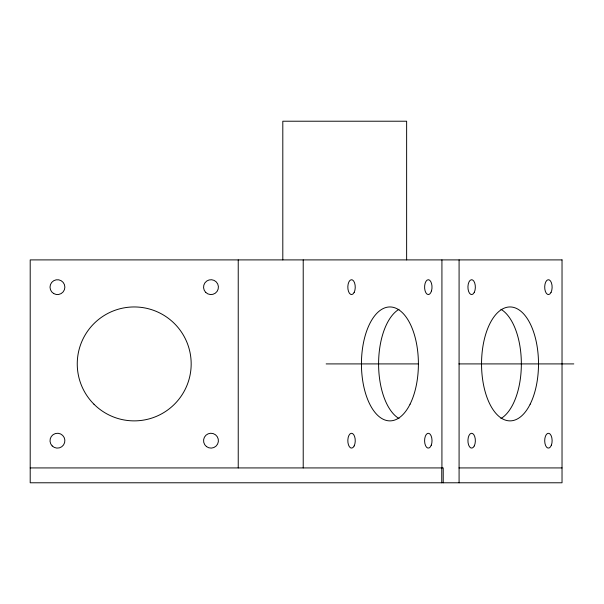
<?xml version="1.0" encoding="UTF-8"?>
<svg xmlns="http://www.w3.org/2000/svg" width="604" height="604" viewBox="0 0 604 604"><rect width="100%" height="100%" fill="white"/><g stroke="black" fill="none" stroke-linecap="round" stroke-linejoin="round"><path stroke-width="0.91" d="M326.145 363.91L418.429 363.91M458.919 363.91L573.8 363.91M30.2 467.926L443.215 467.926L443.215 482.785M458.957 467.926L562.03 467.926M459.085 259.901L459.085 482.785M441.924 259.901L441.924 467.926M441.751 467.926L441.751 482.785M406.635 259.901L406.635 121.215L282.808 121.215L282.808 259.901M303.216 259.901L303.216 467.926M238.233 259.901L238.233 467.926M500.95 309.293A56.957 28.479 -90 0 1 521.35 363.91A56.957 28.479 -90 0 1 500.95 418.534M398.995 418.534A56.957 28.479 -90 0 1 378.595 363.91A56.957 28.479 -90 0 1 398.995 309.293M562.03 259.901L30.2 259.901L30.2 482.785L562.03 482.785L562.03 259.901M205.73 292.396A7.429 7.429 0 0 0 218.165 289.067A7.429 7.429 0 0 0 209.067 279.962A7.429 7.429 0 0 0 205.73 292.396M53.726 293.574A7.429 7.429 0 0 0 64.87 287.142A7.429 7.429 0 0 0 53.726 280.709A7.429 7.429 0 0 0 53.726 293.574M93.937 404.189A56.957 56.957 0 0 0 189.233 378.655A56.957 56.957 0 0 0 119.471 308.893A56.957 56.957 0 0 0 93.937 404.189M206.44 446.56A7.429 7.429 0 0 0 218.346 441.683A7.429 7.429 0 0 0 208.169 433.808A7.429 7.429 0 0 0 206.44 446.56M52.186 445.941A7.429 7.429 0 0 0 64.62 442.611A7.429 7.429 0 0 0 55.523 433.506A7.429 7.429 0 0 0 52.186 445.941M410.056 404.189A56.957 28.479 -90 0 0 397.289 308.893A56.957 28.479 -90 0 0 362.408 378.655A56.957 28.479 -90 0 0 410.056 404.189M431.248 445.231A7.429 3.715 -90 0 0 428.802 433.325A7.429 3.715 -90 0 0 424.869 443.502A7.429 3.715 -90 0 0 431.248 445.231M354.163 445.941A7.429 3.715 -90 0 0 352.494 433.506A7.429 3.715 -90 0 0 347.949 442.611A7.429 3.715 -90 0 0 354.163 445.941M354.163 292.396A7.429 3.715 -90 0 0 352.494 279.962A7.429 3.715 -90 0 0 347.949 289.067A7.429 3.715 -90 0 0 354.163 292.396M431.52 290.856A7.429 3.715 -90 0 0 428.304 279.712A7.429 3.715 -90 0 0 425.088 290.856A7.429 3.715 -90 0 0 431.52 290.856M530.161 404.189A56.957 28.479 -90 0 0 517.394 308.893A56.957 28.479 -90 0 0 482.513 378.655A56.957 28.479 -90 0 0 530.161 404.189M551.354 445.231A7.429 3.715 -90 0 0 548.908 433.325A7.429 3.715 -90 0 0 544.974 443.502A7.429 3.715 -90 0 0 551.354 445.231M474.268 445.941A7.429 3.715 -90 0 0 472.6 433.506A7.429 3.715 -90 0 0 468.055 442.611A7.429 3.715 -90 0 0 474.268 445.941M474.268 292.396A7.429 3.715 -90 0 0 472.6 279.962A7.429 3.715 -90 0 0 468.055 289.067A7.429 3.715 -90 0 0 474.268 292.396M551.037 292.396A7.429 3.715 -90 0 0 549.376 279.962A7.429 3.715 -90 0 0 544.823 289.067A7.429 3.715 -90 0 0 551.037 292.396"/></g></svg>
